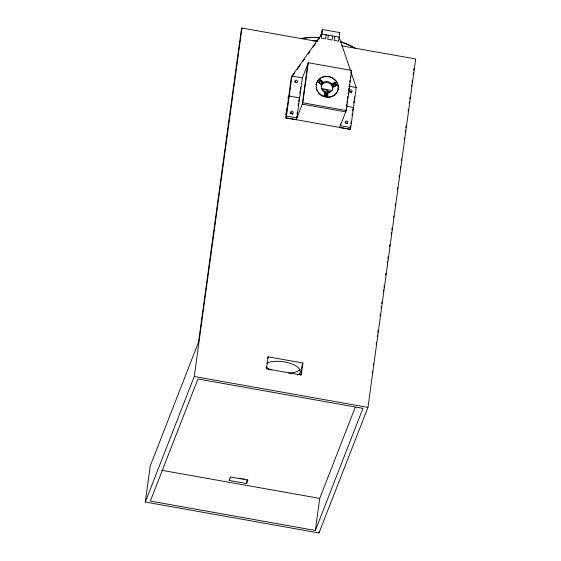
<?xml version="1.0" encoding="UTF-8"?>
<svg xmlns="http://www.w3.org/2000/svg" width="561" height="561" viewBox="0 0 561 561"><rect width="100%" height="100%" fill="white"/><g stroke="black" fill="none" stroke-linecap="round" stroke-linejoin="round"><path stroke-width="0.84" d="M321.306 35.434L322.414 29.495L339.784 32.587L338.606 41.163L334.265 40.385L334.812 36.381M341.74 45.806L415.694 58.968L367.96 407.412L319.013 532.95L145.306 502.032L150.243 465.988L198.524 342.175L241.314 29.775L241.987 28.05L317.659 41.521M145.306 502.032L194.253 376.494L241.987 28.05M229.211 480.454L230.55 477.004L247.92 480.097L246.581 483.547L229.211 480.454L229.428 478.856M285.787 114.619L286.033 112.803M286.355 110.447L286.587 108.778M288.017 98.322L288.256 96.618M350.352 70.167L339.16 37.152L321.79 34.067L291.958 76.058L291.285 77.776L285.773 117.901L296.194 119.752M350.913 71.815L356.228 87.495L350.744 127.543L350.071 129.268L285.801 117.831L286.475 116.106L291.958 76.058L302.379 77.909L308.298 62.734L351.726 70.462L346.242 110.517L339.65 127.417M296.678 116.344L296.222 119.682L302.814 102.789L308.298 62.734M296.993 113.911L297.246 112.088M298.136 105.573L298.396 103.834M298.711 101.401L298.936 99.732M299.812 93.336L300.107 91.317M300.401 89.08L300.633 87.376M246.581 483.547L247.128 479.543M302.379 77.909L296.895 117.957L286.475 116.106M266.159 367.988L266.398 366.27M307.758 64.115L302.274 104.164L345.702 111.898L346.053 109.339M268.13 356.824L266.482 368.836L301.222 375.021L302.87 363.009L268.13 356.824L267.457 358.549M321.116 35.785L321.741 31.22M322.414 29.495L321.236 38.071L325.583 38.842L326.13 34.838M328.297 35.224L327.75 39.228L332.091 39.999L332.645 35.995M329.917 92.565L330.247 90.16L321.425 88.589M300.787 375.029L302.197 364.734L302.87 363.009M340.548 124.023L340.324 125.692L350.744 127.543M346.403 106.779L346.754 104.227M346.986 102.523L347.217 100.819M347.568 98.259L347.799 96.555M348.15 94.003L348.388 92.299M348.619 90.594L348.97 88.035M349.201 86.331L349.44 84.627M349.784 82.067L350.022 80.363M350.373 77.811L350.604 76.107M350.955 73.547L351.186 71.843M350.071 129.268L350.527 125.93M350.87 123.427L351.095 121.667M351.985 115.152L352.245 113.413M352.56 110.98L352.792 109.311M353.661 102.922L353.956 100.903M354.25 98.659L354.482 96.955M315.345 530.454L362.946 408.366L197.928 378.991L150.32 501.078L315.345 530.454L319.735 498.413L355.274 407.251M319.013 532.95L319.251 531.232M372.231 373.093L372.469 371.361M373.296 365.281L373.535 363.549M376.151 344.454L376.389 342.722M377.223 336.649L377.462 334.91M377.812 332.308L378.051 330.569M380.078 315.822L380.309 314.083M381.143 308.01L381.382 306.278M381.739 303.669L381.978 301.937M383.401 291.524L383.64 289.785M383.997 287.183L384.236 285.451M385.659 275.037L385.898 273.298M387.328 262.885L387.56 261.153M387.917 258.544L388.156 256.812M389.586 246.398L389.825 244.659M391.248 234.253L391.487 232.513M391.844 229.912L392.083 228.173M393.506 217.759L393.745 216.027M395.168 205.614L395.407 203.874M397.426 189.127L397.665 187.388M399.095 176.974L399.334 175.242M400.281 168.3L400.519 166.561M401.353 160.488L401.592 158.749M404.208 139.661L404.446 137.929M405.273 131.849L405.512 130.117M405.869 127.515L406.108 125.776M408.127 111.022L408.366 109.29M409.2 103.217L409.432 101.478M409.789 98.876L410.028 97.137M411.458 86.724L411.697 84.992M412.047 82.39L412.286 80.651M413.12 74.578L413.359 72.846M413.716 70.237L413.955 68.505M288.543 97.803L289.217 96.078L299.637 97.937L299.188 99.087M320.485 35.981L321.635 33.029M321.341 35.21L321.79 34.067M339.11 34.312L339.784 32.587M353.037 108.673L353.486 107.523L346.27 106.232M291.285 77.776L294.827 72.797M297.351 69.241L300.387 64.971M302.912 61.408L304.434 59.277M307.968 54.291L309.995 51.444M313.024 47.173L315.555 43.618M318.08 40.055L319.595 37.924M321.32 84.879L322.912 83.028M349.012 86.212L356.228 87.495M324.924 93.428L327.007 93.799M302.814 102.789L346.242 110.517M339.622 127.487L350.043 129.339M194.253 376.494L367.96 407.412M239.68 478.217L241.335 478.512M242.99 478.806L244.645 479.101M161.589 470.265L319.735 498.413M321.236 81.752L322.351 82.607M334.931 83.533L335.611 85.069M332.042 85.37L333.059 87.677M266.734 363.121A18.597 7.595 7.8 0 1 292.05 363.998A18.597 7.595 7.8 0 1 297.512 375.064M300.016 369.524A18.597 7.595 7.8 0 1 288.796 373.128M271.096 369.98A18.597 7.595 7.8 0 1 266.265 367.09M294.897 82.053A1.325 1.206 21.3 0 1 296.664 82.691M345.246 122.817A1.325 1.206 21.3 0 1 347.126 123.764M290.24 113.427A1.325 1.206 21.3 0 1 292.54 114.297M349.117 91.955A1.325 1.206 21.3 0 1 351.417 92.824M326.376 93.196A1.774 1.606 21.3 0 1 324.468 94.956M323.928 91.822A1.774 1.606 21.3 0 1 326.243 92.782M326.825 93.687A2.216 2.013 21.3 0 1 324.426 95.363M323.262 91.688A2.216 2.013 21.3 0 1 326.642 92.635M322.407 89.837A4.874 4.425 21.3 0 1 328.774 92.474M326.537 93.848A2.216 2.013 21.3 0 1 325.759 95.7M321.719 89.949A5.049 4.586 21.3 0 1 329.041 92.663M290.268 113.357A1.325 1.206 21.3 0 1 292.562 114.227M316.102 85.006A11.248 10.217 21.3 0 1 331.334 77.649A11.248 10.217 21.3 0 1 335.99 93.757M335.534 94.255A11.248 10.217 21.3 0 1 333.949 95.552M333.36 95.91A11.248 10.217 21.3 0 1 332.743 96.24M332.105 96.52A11.248 10.217 21.3 0 1 331.446 96.765M330.766 96.962A11.248 10.217 21.3 0 1 325.738 97.144M324.314 96.801A11.248 10.217 21.3 0 1 323.613 96.562M322.933 96.289A11.248 10.217 21.3 0 1 322.266 95.973M321.628 95.615A11.248 10.217 21.3 0 1 320.415 94.802M319.847 94.339A11.248 10.217 21.3 0 1 318.346 92.775M317.533 91.604A11.248 10.217 21.3 0 1 317.189 90.987M316.888 90.356A11.248 10.217 21.3 0 1 316.116 87.705M327.021 93.512A5.982 5.435 21.3 0 1 325.99 93.414M321.088 86.036A5.982 5.435 21.3 0 1 328.725 82.951A5.982 5.435 21.3 0 1 332.203 90.412M318.95 82.67A1.592 1.452 21.3 0 1 321.173 81.934A1.592 1.452 21.3 0 1 321.712 84.157M321.306 84.48A1.592 1.452 21.3 0 1 321.067 84.585M324.489 94.255A1.592 1.452 21.3 0 1 327.245 95.742M332.421 85.581A1.592 1.452 21.3 0 1 334.195 84.164A1.592 1.452 21.3 0 1 335.499 86.128M312.75 40.771A70.854 64.375 21.3 0 1 317.112 40.764M302.302 38.443A75.286 68.393 21.3 0 1 312.596 37.51M315.128 37.489A75.286 68.393 21.3 0 1 319.384 37.636M340.282 41.689A75.286 68.393 21.3 0 1 353.598 47.468M301.488 38.443A75.286 68.393 21.3 0 1 319.44 37.496M340.338 41.556A75.286 68.393 21.3 0 1 355.155 48.169M324.63 92.27L324.188 95.475L327.666 96.092L328.101 92.888L324.63 92.27M320.52 79.858L318.403 82.327L321.194 84.466L323.311 81.997L320.52 79.858M335.331 82.495L332.105 83.561L333.465 86.646L336.691 85.581L335.331 82.495M345.345 122.705A1.325 1.206 21.3 0 0 347.617 122.95A1.325 1.206 21.3 0 0 346.586 121.001A1.325 1.206 21.3 0 0 345.345 122.705M349.685 91.709A1.325 1.206 21.3 0 0 351.95 91.709A1.325 1.206 21.3 0 0 350.695 89.872A1.325 1.206 21.3 0 0 349.685 91.709M290.836 113.112A1.325 1.206 21.3 0 0 293.101 113.119A1.325 1.206 21.3 0 0 291.846 111.281A1.325 1.206 21.3 0 0 290.836 113.112M295.023 81.864A1.325 1.206 21.3 0 0 297.288 82.116A1.325 1.206 21.3 0 0 296.257 80.167A1.325 1.206 21.3 0 0 295.023 81.864M318.487 92.432A11.248 10.217 21.3 0 0 337.561 91.155A11.248 10.217 21.3 0 0 325.759 76.289A11.248 10.217 21.3 0 0 318.487 92.432M322.463 90.055A5.982 5.435 21.3 0 0 332.603 89.374A5.982 5.435 21.3 0 0 326.334 81.478A5.982 5.435 21.3 0 0 322.463 90.055M319.532 82.874A1.592 1.452 21.3 0 0 322.259 82.916A1.592 1.452 21.3 0 0 320.78 80.693A1.592 1.452 21.3 0 0 319.532 82.874M333.073 85.286A1.592 1.452 21.3 0 0 335.801 85.328A1.592 1.452 21.3 0 0 334.321 83.105A1.592 1.452 21.3 0 0 333.073 85.286M324.819 94.893A1.592 1.452 21.3 0 0 327.547 94.935A1.592 1.452 21.3 0 0 326.067 92.712A1.592 1.452 21.3 0 0 324.819 94.893"/></g></svg>
